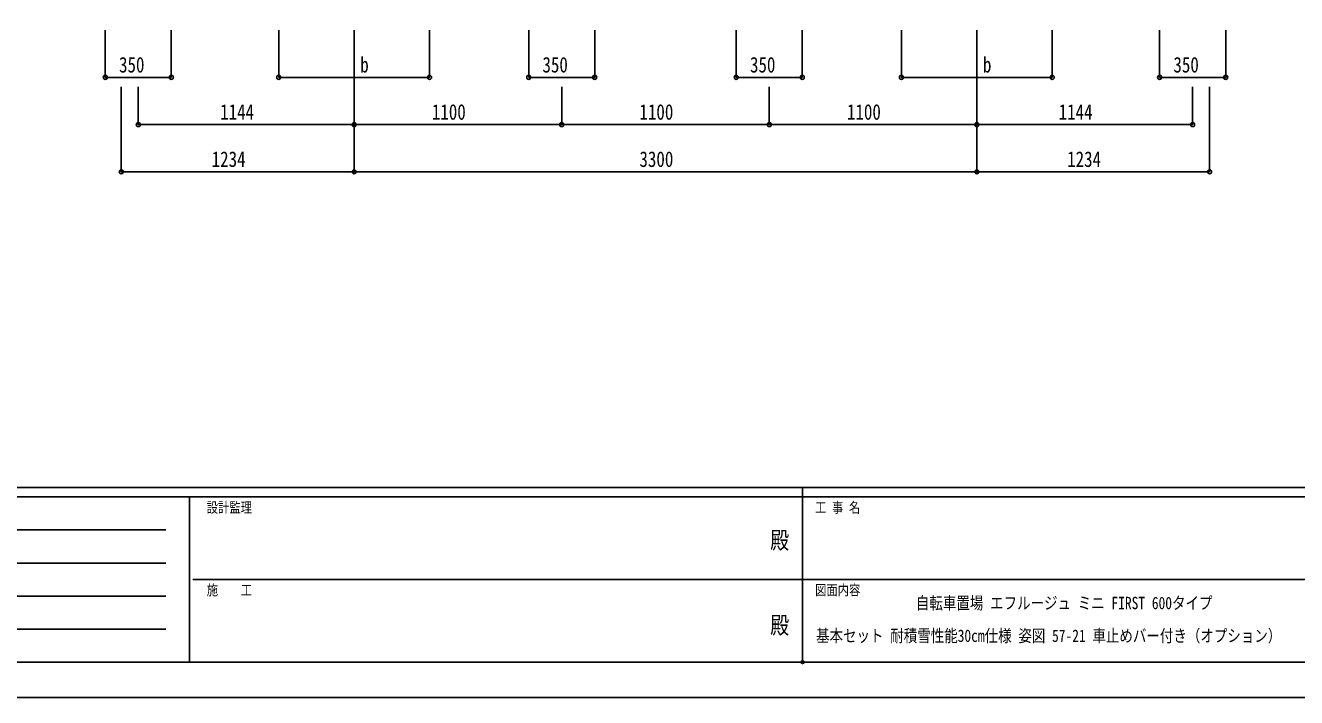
# Model space of a CAD drawing. Units: millimetres, scale not verified. Extents: x -10512 to 10512, y -7425 to 7425.
# Drawn here: x -4132 to 2605, y -7425 to -3866 of the extents above; entities that cross this region are included whole.
import ezdxf
from ezdxf.enums import TextEntityAlignment as Align

# ---------------------------------------------------------------- set-up
doc = ezdxf.new("R2010")
doc.units = ezdxf.units.MM
doc.header["$LTSCALE"] = 30
doc.header["$PDMODE"] = 32
doc.header["$PDSIZE"] = 15
for name, color, linetype in [('0-2_USER1', 3, 'Continuous'), ('0-6_YKK_D', 6, 'Continuous'), ('0-7_YKK_ZWAK', 7, 'Continuous')]:
    doc.layers.add(name, color=color, linetype=linetype)
doc.styles.add('ＭＳ ゴシック', font='')
doc.styles.get('ＭＳ ゴシック').set_extended_font_data('MS Gothic')

msp = doc.modelspace()

# ---------------------------------------------------------------- linework, layer by layer
at = {"layer": '0-6_YKK_D'}
for p, q in [((-3708.51, -3890.8), (-3708.51, -4141.8)), ((-3358.51, -3890.8), (-3358.51, -4141.8)), ((-2789.46, -3890.86), (-2789.46, -4141.8)), ((-2389.51, -3890.8), (-2389.51, -4641.8)), ((-1989.71, -3890.86), (-1989.71, -4141.8)), ((-1464.51, -3890.8), (-1464.51, -4141.8)), ((-1114.51, -3890.8), (-1114.51, -4141.8)), ((-364.51, -3890.8), (-364.51, -4141.8)), ((-14.51, -3890.8), (-14.51, -4141.8)), ((510.54, -3890.86), (510.54, -4141.8)), ((910.49, -3890.8), (910.49, -4641.8)), ((1310.29, -3890.86), (1310.29, -4141.8)), ((1879.49, -3890.8), (1879.49, -4141.8)), ((2229.49, -3890.8), (2229.49, -4141.8)), ((-3708.51, -4140.8), (-3358.51, -4140.8)), ((-2789.46, -4140.8), (-1989.71, -4140.8)), ((-1464.51, -4140.8), (-1114.51, -4140.8)), ((-364.51, -4140.8), (-14.51, -4140.8)), ((510.54, -4140.8), (1310.29, -4140.8)), ((1879.49, -4140.8), (2229.49, -4140.8)), ((-3623.51, -4190.8), (-3623.51, -4641.8)), ((-3533.51, -4190.8), (-3533.51, -4391.8)), ((-2389.51, -4190.8), (-2389.51, -4641.8)), ((-2389.51, -4190.8), (-2389.51, -4391.8)), ((-2389.51, -4190.8), (-2389.51, -4391.8)), ((-1289.51, -4190.8), (-1289.51, -4391.8)), ((-1289.51, -4190.8), (-1289.51, -4391.8)), ((-189.51, -4190.8), (-189.51, -4391.8)), ((-189.51, -4190.8), (-189.51, -4391.8)), ((910.49, -4190.8), (910.49, -4641.8)), ((910.49, -4190.8), (910.49, -4391.8)), ((910.49, -4190.8), (910.49, -4391.8)), ((2054.49, -4190.8), (2054.49, -4391.8)), ((2144.49, -4190.8), (2144.49, -4641.8)), ((-2389.51, -4390.8), (-3533.51, -4390.8)), ((-2389.51, -4390.8), (-1289.51, -4390.8)), ((-1289.51, -4390.8), (-189.51, -4390.8)), ((910.49, -4390.8), (-189.51, -4390.8)), ((910.49, -4390.8), (2054.49, -4390.8)), ((-2389.51, -4640.8), (-3623.51, -4640.8)), ((-2389.51, -4640.8), (910.49, -4640.8)), ((910.49, -4640.8), (2144.49, -4640.8))]:
    msp.add_line(p, q, dxfattribs=at)
for centre in [(-3708.51, -4140.8), (-3358.51, -4140.8), (-2789.46, -4140.8), (-1989.71, -4140.8), (-1464.51, -4140.8), (-1114.51, -4140.8), (-364.51, -4140.8), (-14.51, -4140.8), (510.54, -4140.8), (1310.29, -4140.8), (1879.49, -4140.8), (2229.49, -4140.8), (-3533.51, -4390.8), (-2389.51, -4390.8), (-2389.51, -4390.8), (-1289.51, -4390.8), (-1289.51, -4390.8), (-189.51, -4390.8), (-189.51, -4390.8), (910.49, -4390.8), (910.49, -4390.8), (2054.49, -4390.8), (-3623.51, -4640.8), (-2389.51, -4640.8), (-2389.51, -4640.8), (910.49, -4640.8), (910.49, -4640.8), (2144.49, -4640.8)]:
    msp.add_circle(centre, 10.62, dxfattribs=at)
at = {"layer": '0-7_YKK_ZWAK'}
for p, q in [((9737.55, -6312.5), (-9762.45, -6312.5)), ((-12.45, -6312.5), (-12.45, -7237.5)), ((-3262.45, -6362.5), (-9762.45, -6362.5)), ((-3262.45, -6362.5), (-3262.45, -7237.5)), ((-12.45, -6362.5), (-3262.45, -6362.5)), ((3237.55, -6362.5), (-12.45, -6362.5)), ((-9656.2, -6537.5), (-3387.45, -6537.5)), ((-9656.2, -6712.5), (-3387.45, -6712.5)), ((-3243.7, -6800), (-12.45, -6800)), ((-12.45, -6800), (3237.55, -6800)), ((-9656.2, -6887.5), (-3387.45, -6887.5)), ((-9656.2, -7062.5), (-3387.45, -7062.5)), ((-9762.45, -7237.5), (-3262.45, -7237.5)), ((-3262.45, -7237.5), (-12.45, -7237.5)), ((-12.45, -7237.5), (3237.55, -7237.5))]:
    msp.add_line(p, q, dxfattribs=at)
msp.add_lwpolyline([(-10512.5, -7425), (10512.5, -7425), (10512.5, 7425), (-10512.5, 7425)], close=True, dxfattribs=at)
msp.add_point((-12.45, -7237.5), dxfattribs=at)

# ---------------------------------------------------------------- texts
at = {"layer": '0-2_USER1', "style": 'ＭＳ ゴシック', "width": 0.8}
for s, p in [('自転車置場 エフルージュ ミニ FIRST 600タイプ', (587.72, -6976.77)), ('基本セット 耐積雪性能30㎝仕様 姿図 57-21 車止めバー付き（オプション）', (58.62, -7150.1))]:
    msp.add_text(s, height=65.52, dxfattribs=at).set_placement(p, align=Align.BOTTOM_LEFT)
at = {"layer": '0-6_YKK_D', "style": 'ＭＳ ゴシック', "width": 0.8}
for s, p in [('350', (-3635.51, -4139.8)), ('b', (-2357.06, -4139.8)), ('350', (-1391.51, -4139.8)), ('350', (-291.51, -4139.8)), ('b', (942.94, -4139.8)), ('350', (1952.49, -4139.8)), ('1144', (-3099.51, -4389.8)), ('1100', (-1977.51, -4389.8)), ('1100', (-877.51, -4389.8)), ('1100', (222.49, -4389.8)), ('1144', (1344.49, -4389.8)), ('1234', (-3144.51, -4639.8)), ('3300', (-877.51, -4639.8)), ('1234', (1389.49, -4639.8))]:
    msp.add_text(s, height=82.48, dxfattribs=at).set_placement(p, align=Align.BOTTOM_LEFT)
at = {"layer": '0-7_YKK_ZWAK', "style": 'ＭＳ ゴシック', "width": 0.8}
for s, height, p in [('設計監理', 54.99, (-3170.78, -6462.5)), ('工 事 名', 54.99, (53.17, -6462.5)), ('殿', 91.64, (-184.17, -6664.58)), ('施\u3000\u3000工', 54.99, (-3170.78, -6900)), ('図面内容', 54.99, (53.17, -6900)), ('殿', 91.64, (-184.17, -7114.58))]:
    msp.add_text(s, height=height, dxfattribs=at).set_placement(p, align=Align.BOTTOM_LEFT)

doc.saveas('drawing.dxf')
